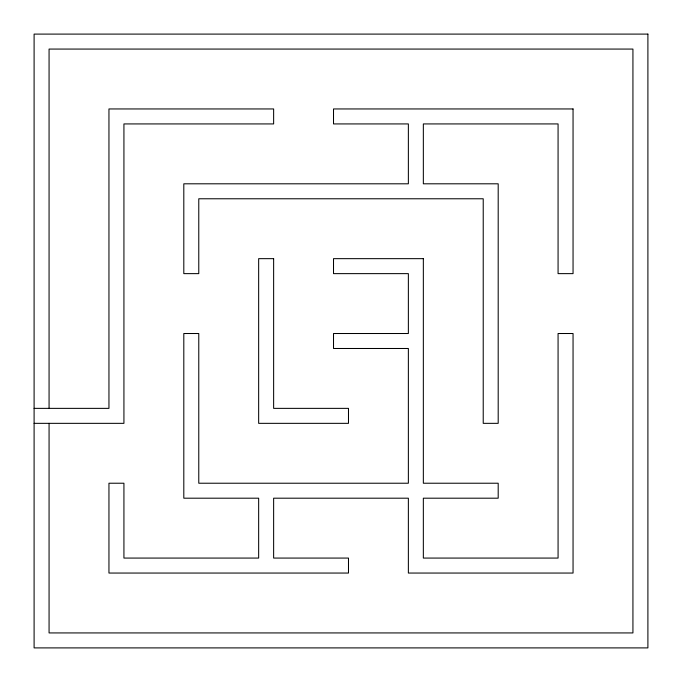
<?xml version="1.0" encoding="UTF-8"?>
<svg xmlns="http://www.w3.org/2000/svg" width="682" height="682" viewBox="0 0 682 682"><rect width="100%" height="100%" fill="white"/><g stroke="black" fill="none" stroke-linecap="round" stroke-linejoin="round"><path stroke-width="1.02" d="M34.1 408.365L108.95 408.365L108.95 108.95L273.635 108.95L273.635 123.928L123.928 123.928L123.928 423.343L34.1 423.343M49.07 408.365L49.07 49.07L632.93 49.07L632.93 632.93L49.07 632.93L49.07 423.343M647.9 34.1L34.1 34.1L34.1 647.9L647.9 647.9L647.9 34.1M573.051 108.95L333.515 108.95L333.515 123.928L408.365 123.928L408.365 183.808L183.808 183.808L183.808 273.635L198.777 273.635L198.777 198.777L483.223 198.777L483.223 423.343L498.192 423.343L498.192 183.808L423.343 183.808L423.343 123.928L558.072 123.928L558.072 273.635L573.051 273.635L573.051 108.95M273.635 258.657L258.657 258.657L258.657 423.343L348.485 423.343L348.485 408.365L273.635 408.365L273.635 258.657M423.343 258.657L333.515 258.657L333.515 273.635L408.365 273.635L408.365 333.515L333.515 333.515L333.515 348.485L408.365 348.485L408.365 483.223L198.777 483.223L198.777 333.515L183.808 333.515L183.808 498.192L258.657 498.192L258.657 558.072L123.928 558.072L123.928 483.223L108.95 483.223L108.95 573.051L348.485 573.051L348.485 558.072L273.635 558.072L273.635 498.192L408.365 498.192L408.365 573.051L573.051 573.051L573.051 333.515L558.072 333.515L558.072 558.072L423.343 558.072L423.343 498.192L498.192 498.192L498.192 483.223L423.343 483.223L423.343 258.657"/></g></svg>
